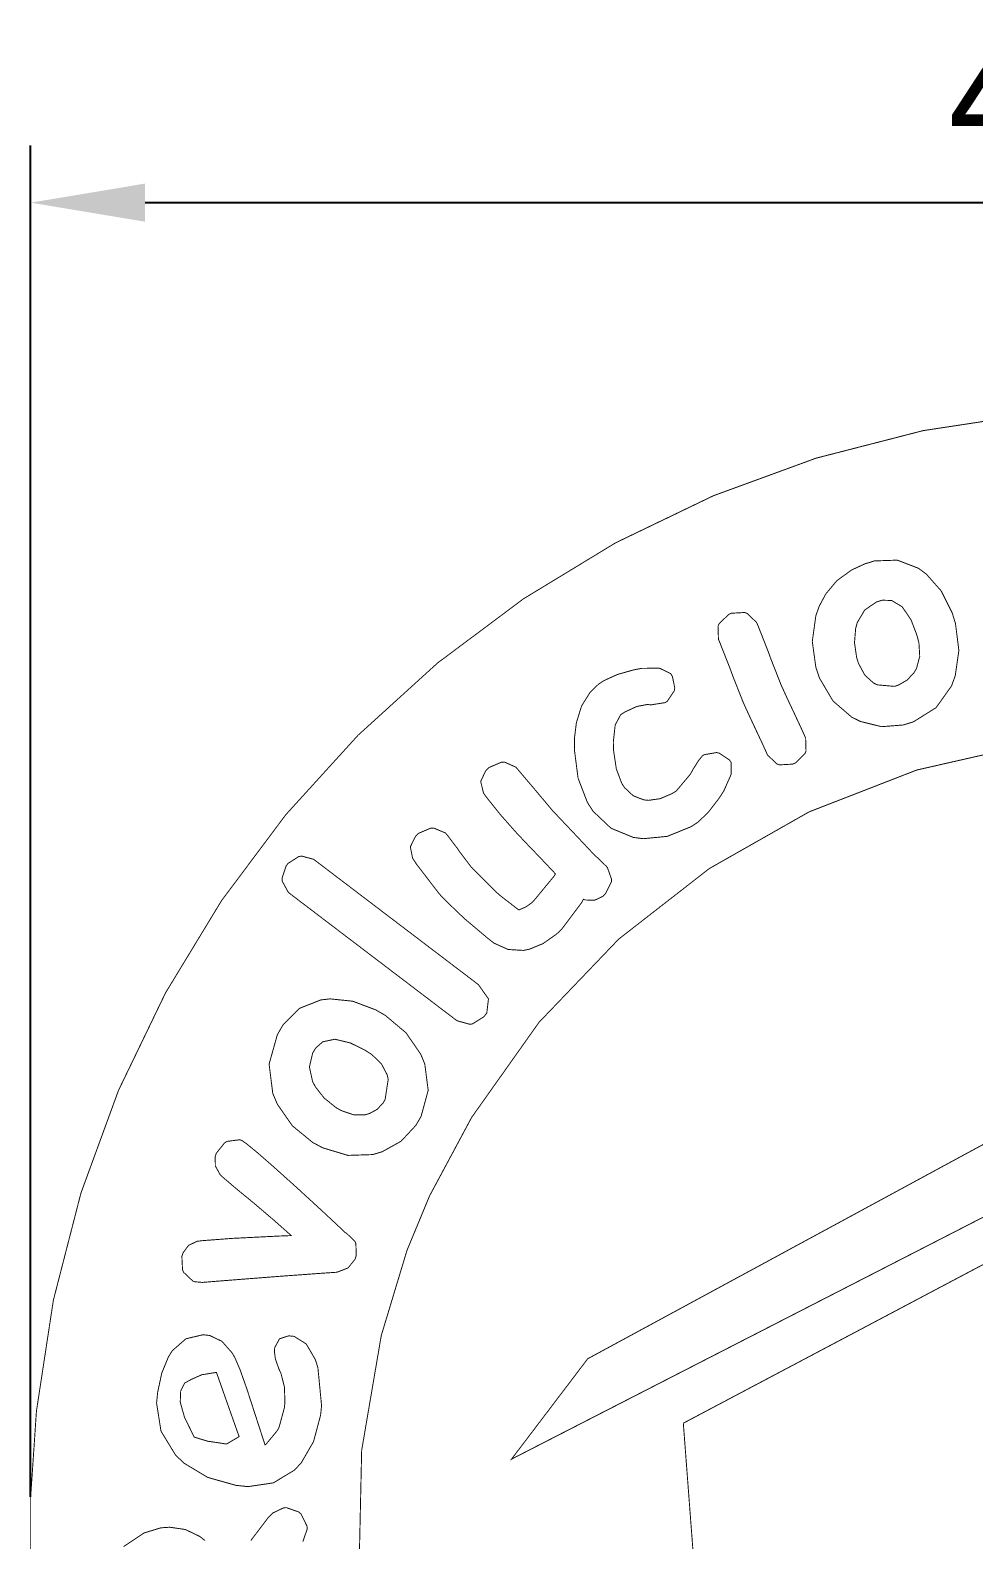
# Model space of a CAD drawing. Header units: millimetres. Extents: x -43 to 117, y -15 to 42.
# Drawn here: x 68.44 to 89.05, y 8.93 to 41.92 of the extents above; entities that cross this region are included whole.
import ezdxf

# ---------------------------------------------------------------- set-up
doc = ezdxf.new("R2010")
doc.units = ezdxf.units.MM
doc.styles.get("Standard").update_dxf_attribs({"font": 'arial.ttf'})
doc.dimstyles.new('ISO-25', dxfattribs={"dimtxt": 2.5, "dimasz": 2.5, "dimexe": 1.25, "dimexo": 0.625, "dimtad": 1, "dimtxsty": 'Standard', "dimcen": 2.5, "dimadec": 0, "dimazin": 0, "dimtfac": 1, "dimtmove": 0, "dimatfit": 3, "dimfxl": 1, "dimarcsym": 0})

# ---------------------------------------------------------------- blocks, each defined once
blk = doc.blocks.new('*D7')
at = {"color": 0, "lineweight": -2, "transparency": 16777216}
for p, q in [((68.451, 9.87), (68.451, 39.398)), ((117.285, 9.87), (117.285, 39.398)), ((70.951, 38.148), (114.785, 38.148))]:
    blk.add_line(p, q, dxfattribs=at)
at = {"color": 0, "transparency": 16777216}
for points in [[(70.951, 38.565), (70.951, 37.731), (68.451, 38.148)], [(114.785, 38.565), (114.785, 37.731), (117.285, 38.148)]]:
    blk.add_solid(points, dxfattribs=at)
at = {"layer": 'Defpoints', "color": 0, "transparency": 16777216}
for p in [(117.285, 38.148), (68.451, 9.245), (117.285, 9.245)]:
    blk.add_point(p, dxfattribs=at)
at = {"color": 0, "transparency": 16777216, "insert": (92.868, 40.276), "char_height": 2.5, "attachment_point": 5}
blk.add_mtext('48,83', dxfattribs=at)

msp = doc.modelspace()

# ---------------------------------------------------------------- linework, layer by layer
at = {"color": 0}
for points in [[(68.451, 8.621, 0.0203, 0.0203, 0), (68.451, 9.245, 0.0203, 0.0203, 0), (68.451, 9.87, 0.0203, 0.0203, 0), (68.577, 11.742, 0.0203, 0.0203, 0), (68.947, 14.167, 0.0203, 0.0203, 0), (69.549, 16.507, 0.0203, 0.0203, 0), (70.369, 18.75, 0.0203, 0.0203, 0), (71.398, 20.884, 0.0203, 0.0203, 0), (72.621, 22.898, 0.0203, 0.0203, 0), (74.026, 24.777, 0.0203, 0.0203, 0), (75.602, 26.511, 0.0203, 0.0203, 0), (77.336, 28.087, 0.0203, 0.0203, 0), (79.216, 29.492, 0.0203, 0.0203, 0), (81.229, 30.716, 0.0203, 0.0203, 0), (83.364, 31.744, 0.0203, 0.0203, 0), (85.607, 32.565, 0.0203, 0.0203, 0), (87.947, 33.167, 0.0203, 0.0203, 0), (90.371, 33.536, 0.0203, 0.0203, 0)], [(75.626, 8.366, 0.0203, 0.0203, 0), (75.681, 10.885, 0.0203, 0.0203, 0), (76.109, 13.394, 0.0203, 0.0203, 0), (76.671, 15.256, 0.0203, 0.0203, 0), (76.918, 15.852, 0.0203, 0.0203, 0), (77.165, 16.448, 0.0203, 0.0203, 0), (78.084, 18.162, 0.0203, 0.0203, 0), (79.555, 20.239, 0.0203, 0.0203, 0), (81.298, 22.059, 0.0203, 0.0203, 0), (83.277, 23.6, 0.0203, 0.0203, 0), (85.457, 24.838, 0.0203, 0.0203, 0), (87.806, 25.751, 0.0203, 0.0203, 0), (90.287, 26.316, 0.0203, 0.0203, 0)], [(102.286, 2.027, 0.0203, 0.0203, 0), (103.097, 11.234, 0.0203, 0.0203, 0), (93.042, 16.95, 0.0203, 0.0203, 0), (82.707, 11.48, 0.0203, 0.0203, 0), (83.418, 2.103, 0.0203, 0.0203, 0)], [(73.259, 8.915, 0.0203, 0.0203, 0), (73.642, 9.419, 0.0203, 0.0203, 0), (73.722, 9.498, 0.0203, 0.0203, 0), (73.742, 9.519, 0.0203, 0.0203, 0), (73.979, 9.632, 0.0203, 0.0203, 0), (74.006, 9.633, 0.0203, 0.0203, 0), (74.037, 9.635, 0.0203, 0.0203, 0), (74.309, 9.539, 0.0203, 0.0203, 0), (74.333, 9.517, 0.0203, 0.0203, 0), (74.357, 9.496, 0.0203, 0.0203, 0), (74.487, 9.229, 0.0203, 0.0203, 0), (74.49, 9.197, 0.0203, 0.0203, 0), (74.49, 9.197, 0.0203, 0.0203, 0), (74.492, 9.168, 0.0203, 0.0203, 0), (74.395, 8.889, 0.0203, 0.0203, 0)], [(70.482, 8.784, 0.0203, 0.0203, 0), (70.924, 9.08, 0.0203, 0.0203, 0), (71.294, 9.194, 0.0203, 0.0203, 0), (71.42, 9.202, 0.0203, 0.0203, 0), (71.491, 9.207, 0.0203, 0.0203, 0), (71.83, 9.157, 0.0203, 0.0203, 0), (72.142, 9.007, 0.0203, 0.0203, 0), (72.201, 8.961, 0.0203, 0.0203, 0), (72.259, 8.916, 0.0203, 0.0203, 0)]]:
    msp.add_lwpolyline(points, format="xyseb", dxfattribs=at)
for points in [[(87.611, 26.766, 0.0203, 0.0203, 0), (87.514, 26.736, 0.0203, 0.0203, 0), (87.038, 26.698, 0.0203, 0.0203, 0), (86.576, 26.812, 0.0203, 0.0203, 0), (86.486, 26.857, 0.0203, 0.0203, 0), (86.386, 26.906, 0.0203, 0.0203, 0), (85.977, 27.259, 0.0203, 0.0203, 0), (85.683, 27.756, 0.0203, 0.0203, 0), (85.642, 27.876, 0.0203, 0.0203, 0), (85.603, 27.991, 0.0203, 0.0203, 0), (85.524, 28.56, 0.0203, 0.0203, 0), (85.602, 29.123, 0.0203, 0.0203, 0), (85.641, 29.234, 0.0203, 0.0203, 0), (85.675, 29.328, 0.0203, 0.0203, 0), (85.817, 29.596, 0.0203, 0.0203, 0), (86.065, 29.892, 0.0203, 0.0203, 0), (86.385, 30.123, 0.0203, 0.0203, 0), (86.675, 30.257, 0.0203, 0.0203, 0), (86.776, 30.287, 0.0203, 0.0203, 0), (86.881, 30.32, 0.0203, 0.0203, 0), (87.381, 30.337, 0.0203, 0.0203, 0), (87.846, 30.158, 0.0203, 0.0203, 0), (87.934, 30.092, 0.0203, 0.0203, 0), (88.013, 30.034, 0.0203, 0.0203, 0), (88.341, 29.663, 0.0203, 0.0203, 0), (88.58, 29.184, 0.0203, 0.0203, 0), (88.615, 29.072, 0.0203, 0.0203, 0), (88.652, 28.951, 0.0203, 0.0203, 0), (88.726, 28.365, 0.0203, 0.0203, 0), (88.647, 27.811, 0.0203, 0.0203, 0), (88.608, 27.705, 0.0203, 0.0203, 0), (88.565, 27.587, 0.0203, 0.0203, 0), (88.229, 27.115, 0.0203, 0.0203, 0), (87.734, 26.804, 0.0203, 0.0203, 0), (87.611, 26.766, 0.0203, 0.0203, 0)], [(86.991, 29.443, 0.0203, 0.0203, 0), (86.926, 29.423, 0.0203, 0.0203, 0), (86.67, 29.249, 0.0203, 0.0203, 0), (86.506, 28.972, 0.0203, 0.0203, 0), (86.487, 28.901, 0.0203, 0.0203, 0), (86.471, 28.841, 0.0203, 0.0203, 0), (86.446, 28.532, 0.0203, 0.0203, 0), (86.493, 28.21, 0.0203, 0.0203, 0), (86.514, 28.143, 0.0203, 0.0203, 0), (86.534, 28.08, 0.0203, 0.0203, 0), (86.671, 27.825, 0.0203, 0.0203, 0), (86.861, 27.653, 0.0203, 0.0203, 0), (86.907, 27.63, 0.0203, 0.0203, 0), (86.944, 27.612, 0.0203, 0.0203, 0), (87.317, 27.579, 0.0203, 0.0203, 0), (87.355, 27.591, 0.0203, 0.0203, 0), (87.401, 27.605, 0.0203, 0.0203, 0), (87.597, 27.717, 0.0203, 0.0203, 0), (87.75, 27.883, 0.0203, 0.0203, 0), (87.774, 27.924, 0.0203, 0.0203, 0), (87.801, 27.972, 0.0203, 0.0203, 0), (87.871, 28.235, 0.0203, 0.0203, 0), (87.854, 28.527, 0.0203, 0.0203, 0), (87.838, 28.589, 0.0203, 0.0203, 0), (87.808, 28.701, 0.0203, 0.0203, 0), (87.683, 29.028, 0.0203, 0.0203, 0), (87.49, 29.316, 0.0203, 0.0203, 0), (87.259, 29.455, 0.0203, 0.0203, 0), (87.053, 29.462, 0.0203, 0.0203, 0), (86.991, 29.443, 0.0203, 0.0203, 0)], [(84.859, 27.575, 0.0203, 0.0203, 0), (84.872, 27.547, 0.0203, 0.0203, 0), (84.96, 27.352, 0.0203, 0.0203, 0), (85.083, 27.09, 0.0203, 0.0203, 0), (85.113, 27.027, 0.0203, 0.0203, 0), (85.142, 26.965, 0.0203, 0.0203, 0), (85.265, 26.702, 0.0203, 0.0203, 0), (85.353, 26.508, 0.0203, 0.0203, 0), (85.366, 26.479, 0.0203, 0.0203, 0), (85.379, 26.45, 0.0203, 0.0203, 0), (85.387, 26.166, 0.0203, 0.0203, 0), (85.376, 26.139, 0.0203, 0.0203, 0), (85.365, 26.112, 0.0203, 0.0203, 0), (85.157, 25.907, 0.0203, 0.0203, 0), (85.127, 25.893, 0.0203, 0.0203, 0), (85.097, 25.88, 0.0203, 0.0203, 0), (84.805, 25.864, 0.0203, 0.0203, 0), (84.777, 25.874, 0.0203, 0.0203, 0), (84.749, 25.884, 0.0203, 0.0203, 0), (84.545, 26.081, 0.0203, 0.0203, 0), (84.532, 26.11, 0.0203, 0.0203, 0), (84.52, 26.139, 0.0203, 0.0203, 0), (84.431, 26.334, 0.0203, 0.0203, 0), (84.308, 26.596, 0.0203, 0.0203, 0), (84.279, 26.659, 0.0203, 0.0203, 0), (84.249, 26.722, 0.0203, 0.0203, 0), (84.127, 26.984, 0.0203, 0.0203, 0), (84.038, 27.178, 0.0203, 0.0203, 0), (84.026, 27.207, 0.0203, 0.0203, 0), (84.006, 27.252, 0.0203, 0.0203, 0), (83.781, 27.823, 0.0203, 0.0203, 0), (83.756, 27.892, 0.0203, 0.0203, 0), (83.731, 27.962, 0.0203, 0.0203, 0), (83.506, 28.533, 0.0203, 0.0203, 0), (83.487, 28.578, 0.0203, 0.0203, 0), (83.474, 28.607, 0.0203, 0.0203, 0), (83.465, 28.89, 0.0203, 0.0203, 0), (83.476, 28.918, 0.0203, 0.0203, 0), (83.488, 28.946, 0.0203, 0.0203, 0), (83.696, 29.15, 0.0203, 0.0203, 0), (83.726, 29.163, 0.0203, 0.0203, 0), (83.756, 29.177, 0.0203, 0.0203, 0), (84.047, 29.193, 0.0203, 0.0203, 0), (84.075, 29.182, 0.0203, 0.0203, 0), (84.103, 29.173, 0.0203, 0.0203, 0), (84.307, 28.975, 0.0203, 0.0203, 0), (84.32, 28.946, 0.0203, 0.0203, 0), (84.34, 28.902, 0.0203, 0.0203, 0), (84.564, 28.331, 0.0203, 0.0203, 0), (84.59, 28.261, 0.0203, 0.0203, 0), (84.614, 28.192, 0.0203, 0.0203, 0), (84.839, 27.62, 0.0203, 0.0203, 0), (84.859, 27.575, 0.0203, 0.0203, 0)], [(82.973, 24.576, 0.0203, 0.0203, 0), (82.872, 24.511, 0.0203, 0.0203, 0), (82.357, 24.302, 0.0203, 0.0203, 0), (81.834, 24.251, 0.0203, 0.0203, 0), (81.728, 24.264, 0.0203, 0.0203, 0), (81.615, 24.279, 0.0203, 0.0203, 0), (81.128, 24.479, 0.0203, 0.0203, 0), (80.736, 24.85, 0.0203, 0.0203, 0), (80.672, 24.95, 0.0203, 0.0203, 0), (80.612, 25.042, 0.0203, 0.0203, 0), (80.408, 25.574, 0.0203, 0.0203, 0), (80.327, 26.201, 0.0203, 0.0203, 0), (80.329, 26.341, 0.0203, 0.0203, 0), (80.33, 26.452, 0.0203, 0.0203, 0), (80.371, 26.784, 0.0203, 0.0203, 0), (80.486, 27.154, 0.0203, 0.0203, 0), (80.672, 27.451, 0.0203, 0.0203, 0), (80.859, 27.631, 0.0203, 0.0203, 0), (80.93, 27.676, 0.0203, 0.0203, 0), (80.978, 27.707, 0.0203, 0.0203, 0), (81.268, 27.839, 0.0203, 0.0203, 0), (81.623, 27.939, 0.0203, 0.0203, 0), (81.704, 27.955, 0.0203, 0.0203, 0), (81.803, 27.973, 0.0203, 0.0203, 0), (82.187, 27.976, 0.0203, 0.0203, 0), (82.429, 27.859, 0.0203, 0.0203, 0), (82.455, 27.817, 0.0203, 0.0203, 0), (82.469, 27.795, 0.0203, 0.0203, 0), (82.52, 27.544, 0.0203, 0.0203, 0), (82.515, 27.516, 0.0203, 0.0203, 0), (82.511, 27.487, 0.0203, 0.0203, 0), (82.357, 27.254, 0.0203, 0.0203, 0), (82.331, 27.237, 0.0203, 0.0203, 0), (82.311, 27.224, 0.0203, 0.0203, 0), (82.003, 27.176, 0.0203, 0.0203, 0), (81.961, 27.179, 0.0203, 0.0203, 0), (81.919, 27.183, 0.0203, 0.0203, 0), (81.69, 27.14, 0.0203, 0.0203, 0), (81.432, 27.02, 0.0203, 0.0203, 0), (81.376, 26.984, 0.0203, 0.0203, 0), (81.34, 26.961, 0.0203, 0.0203, 0), (81.219, 26.736, 0.0203, 0.0203, 0), (81.178, 26.363, 0.0203, 0.0203, 0), (81.181, 26.267, 0.0203, 0.0203, 0), (81.184, 26.174, 0.0203, 0.0203, 0), (81.244, 25.775, 0.0203, 0.0203, 0), (81.36, 25.465, 0.0203, 0.0203, 0), (81.391, 25.415, 0.0203, 0.0203, 0), (81.423, 25.367, 0.0203, 0.0203, 0), (81.611, 25.19, 0.0203, 0.0203, 0), (81.843, 25.099, 0.0203, 0.0203, 0), (81.896, 25.094, 0.0203, 0.0203, 0), (81.946, 25.089, 0.0203, 0.0203, 0), (82.203, 25.125, 0.0203, 0.0203, 0), (82.469, 25.24, 0.0203, 0.0203, 0), (82.524, 25.275, 0.0203, 0.0203, 0), (82.555, 25.295, 0.0203, 0.0203, 0), (82.858, 25.657, 0.0203, 0.0203, 0), (82.888, 25.709, 0.0203, 0.0203, 0), (82.917, 25.762, 0.0203, 0.0203, 0), (83.039, 25.957, 0.0203, 0.0203, 0), (83.125, 26.062, 0.0203, 0.0203, 0), (83.137, 26.07, 0.0203, 0.0203, 0), (83.162, 26.086, 0.0203, 0.0203, 0), (83.434, 26.133, 0.0203, 0.0203, 0), (83.464, 26.126, 0.0203, 0.0203, 0), (83.493, 26.12, 0.0203, 0.0203, 0), (83.715, 25.971, 0.0203, 0.0203, 0), (83.73, 25.948, 0.0203, 0.0203, 0), (83.753, 25.912, 0.0203, 0.0203, 0), (83.751, 25.655, 0.0203, 0.0203, 0), (83.593, 25.298, 0.0203, 0.0203, 0), (83.538, 25.211, 0.0203, 0.0203, 0), (83.488, 25.134, 0.0203, 0.0203, 0), (83.247, 24.821, 0.0203, 0.0203, 0), (83.018, 24.605, 0.0203, 0.0203, 0), (82.973, 24.576, 0.0203, 0.0203, 0)], [(79.819, 24.9, 0.0203, 0.0203, 0), (79.843, 24.873, 0.0203, 0.0203, 0), (80.008, 24.698, 0.0203, 0.0203, 0), (80.224, 24.47, 0.0203, 0.0203, 0), (80.276, 24.416, 0.0203, 0.0203, 0), (80.326, 24.362, 0.0203, 0.0203, 0), (80.541, 24.134, 0.0203, 0.0203, 0), (80.705, 23.959, 0.0203, 0.0203, 0), (80.731, 23.931, 0.0203, 0.0203, 0), (80.739, 23.923, 0.0203, 0.0203, 0), (80.863, 23.804, 0.0203, 0.0203, 0), (80.88, 23.789, 0.0203, 0.0203, 0), (80.896, 23.774, 0.0203, 0.0203, 0), (81.019, 23.654, 0.0203, 0.0203, 0), (81.027, 23.646, 0.0203, 0.0203, 0), (81.048, 23.623, 0.0203, 0.0203, 0), (81.14, 23.362, 0.0203, 0.0203, 0), (81.138, 23.332, 0.0203, 0.0203, 0), (81.135, 23.303, 0.0203, 0.0203, 0), (81.004, 23.043, 0.0203, 0.0203, 0), (80.981, 23.021, 0.0203, 0.0203, 0), (80.948, 22.99, 0.0203, 0.0203, 0), (80.767, 22.905, 0.0203, 0.0203, 0), (80.567, 22.912, 0.0203, 0.0203, 0), (80.525, 22.927, 0.0203, 0.0203, 0), (80.491, 22.861, 0.0203, 0.0203, 0), (80.047, 22.269, 0.0203, 0.0203, 0), (79.992, 22.217, 0.0203, 0.0203, 0), (79.935, 22.164, 0.0203, 0.0203, 0), (79.643, 21.959, 0.0203, 0.0203, 0), (79.343, 21.835, 0.0203, 0.0203, 0), (79.282, 21.823, 0.0203, 0.0203, 0), (79.212, 21.81, 0.0203, 0.0203, 0), (78.882, 21.83, 0.0203, 0.0203, 0), (78.575, 21.967, 0.0203, 0.0203, 0), (78.517, 22.011, 0.0203, 0.0203, 0), (78.409, 22.097, 0.0203, 0.0203, 0), (77.917, 22.513, 0.0203, 0.0203, 0), (77.497, 22.916, 0.0203, 0.0203, 0), (77.424, 22.994, 0.0203, 0.0203, 0), (77.375, 23.047, 0.0203, 0.0203, 0), (76.879, 23.694, 0.0203, 0.0203, 0), (76.828, 23.771, 0.0203, 0.0203, 0), (76.794, 23.823, 0.0203, 0.0203, 0), (76.744, 24.072, 0.0203, 0.0203, 0), (76.856, 24.303, 0.0203, 0.0203, 0), (76.902, 24.347, 0.0203, 0.0203, 0), (76.926, 24.369, 0.0203, 0.0203, 0), (77.193, 24.483, 0.0203, 0.0203, 0), (77.223, 24.483, 0.0203, 0.0203, 0), (77.253, 24.484, 0.0203, 0.0203, 0), (77.508, 24.377, 0.0203, 0.0203, 0), (77.529, 24.355, 0.0203, 0.0203, 0), (77.545, 24.338, 0.0203, 0.0203, 0), (77.774, 24.035, 0.0203, 0.0203, 0), (77.803, 23.992, 0.0203, 0.0203, 0), (77.832, 23.95, 0.0203, 0.0203, 0), (78.07, 23.637, 0.0203, 0.0203, 0), (78.088, 23.618, 0.0203, 0.0203, 0), (78.14, 23.562, 0.0203, 0.0203, 0), (78.617, 23.088, 0.0203, 0.0203, 0), (78.661, 23.049, 0.0203, 0.0203, 0), (78.703, 23.011, 0.0203, 0.0203, 0), (79.084, 22.716, 0.0203, 0.0203, 0), (79.117, 22.695, 0.0203, 0.0203, 0), (79.131, 22.7, 0.0203, 0.0203, 0), (79.261, 22.757, 0.0203, 0.0203, 0), (79.273, 22.763, 0.0203, 0.0203, 0), (79.284, 22.77, 0.0203, 0.0203, 0), (79.387, 22.844, 0.0203, 0.0203, 0), (79.396, 22.852, 0.0203, 0.0203, 0), (79.44, 22.894, 0.0203, 0.0203, 0), (79.873, 23.419, 0.0203, 0.0203, 0), (79.915, 23.482, 0.0203, 0.0203, 0), (79.886, 23.512, 0.0203, 0.0203, 0), (79.556, 23.862, 0.0203, 0.0203, 0), (79.519, 23.9, 0.0203, 0.0203, 0), (79.474, 23.946, 0.0203, 0.0203, 0), (79.289, 24.139, 0.0203, 0.0203, 0), (79.156, 24.28, 0.0203, 0.0203, 0), (79.137, 24.3, 0.0203, 0.0203, 0), (79.059, 24.383, 0.0203, 0.0203, 0), (78.717, 24.77, 0.0203, 0.0203, 0), (78.431, 25.126, 0.0203, 0.0203, 0), (78.382, 25.192, 0.0203, 0.0203, 0), (78.343, 25.245, 0.0203, 0.0203, 0), (78.281, 25.501, 0.0203, 0.0203, 0), (78.393, 25.74, 0.0203, 0.0203, 0), (78.442, 25.785, 0.0203, 0.0203, 0), (78.466, 25.808, 0.0203, 0.0203, 0), (78.738, 25.924, 0.0203, 0.0203, 0), (78.769, 25.925, 0.0203, 0.0203, 0), (78.8, 25.926, 0.0203, 0.0203, 0), (79.052, 25.812, 0.0203, 0.0203, 0), (79.072, 25.788, 0.0203, 0.0203, 0), (79.159, 25.685, 0.0203, 0.0203, 0), (79.423, 25.374, 0.0203, 0.0203, 0), (79.664, 25.087, 0.0203, 0.0203, 0), (79.796, 24.929, 0.0203, 0.0203, 0), (79.819, 24.9, 0.0203, 0.0203, 0), (79.819, 24.9, 0.0203, 0.0203, 0)], [(78.954, 10.694, 0.0203, 0.0203, 0), (92.966, 17.884, 0.0203, 0.0203, 0), (106.942, 9.951, 0.0203, 0.0203, 0), (104.649, 12.783, 0.0203, 0.0203, 0), (93.512, 19.284, 0.0203, 0.0203, 0), (93.494, 22.571, 0.0203, 0.0203, 0), (94.676, 22.577, 0.0203, 0.0203, 0), (94.676, 23.596, 0.0203, 0.0203, 0), (93.489, 23.57, 0.0203, 0.0203, 0), (93.452, 25.289, 0.0203, 0.0203, 0), (92.524, 25.286, 0.0203, 0.0203, 0), (92.522, 23.644, 0.0203, 0.0203, 0), (91.423, 23.626, 0.0203, 0.0203, 0), (91.439, 22.599, 0.0203, 0.0203, 0), (92.519, 22.624, 0.0203, 0.0203, 0), (92.517, 19.337, 0.0203, 0.0203, 0), (80.619, 12.888, 0.0203, 0.0203, 0), (78.954, 10.694, 0.0203, 0.0203, 0)], [(78.146, 21.127, 0.0203, 0.0203, 0), (78.229, 21.064, 0.0203, 0.0203, 0), (78.451, 20.752, 0.0203, 0.0203, 0), (78.415, 20.445, 0.0203, 0.0203, 0), (78.369, 20.384, 0.0203, 0.0203, 0), (78.349, 20.359, 0.0203, 0.0203, 0), (78.101, 20.204, 0.0203, 0.0203, 0), (78.072, 20.199, 0.0203, 0.0203, 0), (78.042, 20.196, 0.0203, 0.0203, 0), (77.762, 20.274, 0.0203, 0.0203, 0), (77.736, 20.294, 0.0203, 0.0203, 0), (74.108, 23.055, 0.0203, 0.0203, 0), (74.082, 23.074, 0.0203, 0.0203, 0), (73.945, 23.324, 0.0203, 0.0203, 0), (73.943, 23.355, 0.0203, 0.0203, 0), (73.941, 23.384, 0.0203, 0.0203, 0), (74.031, 23.657, 0.0203, 0.0203, 0), (74.051, 23.683, 0.0203, 0.0203, 0), (74.071, 23.709, 0.0203, 0.0203, 0), (74.309, 23.862, 0.0203, 0.0203, 0), (74.338, 23.866, 0.0203, 0.0203, 0), (74.366, 23.872, 0.0203, 0.0203, 0), (74.634, 23.8, 0.0203, 0.0203, 0), (74.659, 23.78, 0.0203, 0.0203, 0), (78.146, 21.127, 0.0203, 0.0203, 0)], [(76.917, 18.077, 0.0203, 0.0203, 0), (76.866, 17.989, 0.0203, 0.0203, 0), (76.541, 17.639, 0.0203, 0.0203, 0), (76.125, 17.409, 0.0203, 0.0203, 0), (76.029, 17.381, 0.0203, 0.0203, 0), (75.922, 17.349, 0.0203, 0.0203, 0), (75.382, 17.331, 0.0203, 0.0203, 0), (74.829, 17.497, 0.0203, 0.0203, 0), (74.718, 17.557, 0.0203, 0.0203, 0), (74.611, 17.614, 0.0203, 0.0203, 0), (74.166, 17.979, 0.0203, 0.0203, 0), (73.842, 18.446, 0.0203, 0.0203, 0), (73.795, 18.554, 0.0203, 0.0203, 0), (73.74, 18.682, 0.0203, 0.0203, 0), (73.659, 19.325, 0.0203, 0.0203, 0), (73.839, 19.968, 0.0203, 0.0203, 0), (73.914, 20.097, 0.0203, 0.0203, 0), (73.969, 20.193, 0.0203, 0.0203, 0), (74.325, 20.544, 0.0203, 0.0203, 0), (74.787, 20.728, 0.0203, 0.0203, 0), (74.896, 20.74, 0.0203, 0.0203, 0), (74.993, 20.751, 0.0203, 0.0203, 0), (75.487, 20.7, 0.0203, 0.0203, 0), (75.987, 20.511, 0.0203, 0.0203, 0), (76.089, 20.453, 0.0203, 0.0203, 0), (76.199, 20.389, 0.0203, 0.0203, 0), (76.65, 20.009, 0.0203, 0.0203, 0), (76.968, 19.548, 0.0203, 0.0203, 0), (77.012, 19.444, 0.0203, 0.0203, 0), (77.06, 19.327, 0.0203, 0.0203, 0), (77.134, 18.753, 0.0203, 0.0203, 0), (76.981, 18.189, 0.0203, 0.0203, 0), (76.917, 18.077, 0.0203, 0.0203, 0)], [(74.645, 19.623, 0.0203, 0.0203, 0), (74.61, 19.565, 0.0203, 0.0203, 0), (74.54, 19.263, 0.0203, 0.0203, 0), (74.608, 18.948, 0.0203, 0.0203, 0), (74.642, 18.883, 0.0203, 0.0203, 0), (74.671, 18.828, 0.0203, 0.0203, 0), (74.862, 18.584, 0.0203, 0.0203, 0), (75.116, 18.379, 0.0203, 0.0203, 0), (75.177, 18.344, 0.0203, 0.0203, 0), (75.234, 18.311, 0.0203, 0.0203, 0), (75.507, 18.217, 0.0203, 0.0203, 0), (75.765, 18.22, 0.0203, 0.0203, 0), (75.814, 18.235, 0.0203, 0.0203, 0), (75.853, 18.246, 0.0203, 0.0203, 0), (76.02, 18.338, 0.0203, 0.0203, 0), (76.149, 18.476, 0.0203, 0.0203, 0), (76.169, 18.51, 0.0203, 0.0203, 0), (76.193, 18.551, 0.0203, 0.0203, 0), (76.261, 18.992, 0.0203, 0.0203, 0), (76.25, 19.039, 0.0203, 0.0203, 0), (76.238, 19.093, 0.0203, 0.0203, 0), (76.111, 19.334, 0.0203, 0.0203, 0), (75.901, 19.536, 0.0203, 0.0203, 0), (75.846, 19.571, 0.0203, 0.0203, 0), (75.748, 19.633, 0.0203, 0.0203, 0), (75.435, 19.788, 0.0203, 0.0203, 0), (75.097, 19.869, 0.0203, 0.0203, 0), (74.834, 19.814, 0.0203, 0.0203, 0), (74.678, 19.679, 0.0203, 0.0203, 0), (74.645, 19.623, 0.0203, 0.0203, 0)], [(75.328, 15.639, 0.0203, 0.0203, 0), (75.353, 15.628, 0.0203, 0.0203, 0), (75.534, 15.451, 0.0203, 0.0203, 0), (75.544, 15.426, 0.0203, 0.0203, 0), (75.555, 15.403, 0.0203, 0.0203, 0), (75.563, 15.144, 0.0203, 0.0203, 0), (75.554, 15.116, 0.0203, 0.0203, 0), (75.537, 15.063, 0.0203, 0.0203, 0), (75.385, 14.873, 0.0203, 0.0203, 0), (75.144, 14.779, 0.0203, 0.0203, 0), (75.083, 14.774, 0.0203, 0.0203, 0), (74.923, 14.764, 0.0203, 0.0203, 0), (73.887, 14.689, 0.0203, 0.0203, 0), (72.533, 14.583, 0.0203, 0.0203, 0), (72.215, 14.557, 0.0203, 0.0203, 0), (72.197, 14.556, 0.0203, 0.0203, 0), (72.037, 14.57, 0.0203, 0.0203, 0), (72.023, 14.574, 0.0203, 0.0203, 0), (71.995, 14.584, 0.0203, 0.0203, 0), (71.792, 14.776, 0.0203, 0.0203, 0), (71.78, 14.805, 0.0203, 0.0203, 0), (71.768, 14.834, 0.0203, 0.0203, 0), (71.754, 15.126, 0.0203, 0.0203, 0), (71.763, 15.155, 0.0203, 0.0203, 0), (71.778, 15.199, 0.0203, 0.0203, 0), (71.9, 15.366, 0.0203, 0.0203, 0), (72.089, 15.455, 0.0203, 0.0203, 0), (72.137, 15.46, 0.0203, 0.0203, 0), (72.21, 15.469, 0.0203, 0.0203, 0), (72.856, 15.518, 0.0203, 0.0203, 0), (73.879, 15.569, 0.0203, 0.0203, 0), (74.14, 15.579, 0.0203, 0.0203, 0), (74.09, 15.626, 0.0203, 0.0203, 0), (73.756, 15.922, 0.0203, 0.0203, 0), (73.312, 16.3, 0.0203, 0.0203, 0), (73.207, 16.387, 0.0203, 0.0203, 0), (73.172, 16.415, 0.0203, 0.0203, 0), (72.955, 16.593, 0.0203, 0.0203, 0), (72.684, 16.824, 0.0203, 0.0203, 0), (72.622, 16.879, 0.0203, 0.0203, 0), (72.587, 16.914, 0.0203, 0.0203, 0), (72.485, 17.101, 0.0203, 0.0203, 0), (72.482, 17.304, 0.0203, 0.0203, 0), (72.496, 17.347, 0.0203, 0.0203, 0), (72.505, 17.377, 0.0203, 0.0203, 0), (72.687, 17.605, 0.0203, 0.0203, 0), (72.714, 17.621, 0.0203, 0.0203, 0), (72.74, 17.637, 0.0203, 0.0203, 0), (73.017, 17.673, 0.0203, 0.0203, 0), (73.046, 17.663, 0.0203, 0.0203, 0), (73.064, 17.657, 0.0203, 0.0203, 0), (73.156, 17.593, 0.0203, 0.0203, 0), (73.372, 17.418, 0.0203, 0.0203, 0), (73.695, 17.137, 0.0203, 0.0203, 0), (74.017, 16.849, 0.0203, 0.0203, 0), (74.124, 16.753, 0.0203, 0.0203, 0), (74.256, 16.634, 0.0203, 0.0203, 0), (74.819, 16.117, 0.0203, 0.0203, 0), (75.259, 15.706, 0.0203, 0.0203, 0), (75.328, 15.639, 0.0203, 0.0203, 0)], [(74.797, 11.78, 0.0203, 0.0203, 0), (74.783, 11.65, 0.0203, 0.0203, 0), (74.63, 11.078, 0.0203, 0.0203, 0), (74.362, 10.615, 0.0203, 0.0203, 0), (74.291, 10.538, 0.0203, 0.0203, 0), (74.213, 10.454, 0.0203, 0.0203, 0), (73.752, 10.176, 0.0203, 0.0203, 0), (73.198, 10.094, 0.0203, 0.0203, 0), (73.073, 10.107, 0.0203, 0.0203, 0), (72.934, 10.122, 0.0203, 0.0203, 0), (72.319, 10.295, 0.0203, 0.0203, 0), (71.804, 10.605, 0.0203, 0.0203, 0), (71.717, 10.687, 0.0203, 0.0203, 0), (71.619, 10.779, 0.0203, 0.0203, 0), (71.298, 11.305, 0.0203, 0.0203, 0), (71.201, 11.923, 0.0203, 0.0203, 0), (71.216, 12.059, 0.0203, 0.0203, 0), (71.225, 12.155, 0.0203, 0.0203, 0), (71.315, 12.576, 0.0203, 0.0203, 0), (71.459, 12.926, 0.0203, 0.0203, 0), (71.496, 12.986, 0.0203, 0.0203, 0), (71.545, 13.065, 0.0203, 0.0203, 0), (71.844, 13.325, 0.0203, 0.0203, 0), (72.215, 13.412, 0.0203, 0.0203, 0), (72.301, 13.403, 0.0203, 0.0203, 0), (72.361, 13.397, 0.0203, 0.0203, 0), (72.63, 13.268, 0.0203, 0.0203, 0), (72.859, 13.007, 0.0203, 0.0203, 0), (72.898, 12.934, 0.0203, 0.0203, 0), (72.916, 12.902, 0.0203, 0.0203, 0), (73.027, 12.643, 0.0203, 0.0203, 0), (73.164, 12.256, 0.0203, 0.0203, 0), (73.196, 12.159, 0.0203, 0.0203, 0), (73.57, 11.006, 0.0203, 0.0203, 0), (73.601, 11.03, 0.0203, 0.0203, 0), (73.843, 11.324, 0.0203, 0.0203, 0), (73.861, 11.36, 0.0203, 0.0203, 0), (73.879, 11.396, 0.0203, 0.0203, 0), (73.992, 11.814, 0.0203, 0.0203, 0), (73.998, 11.862, 0.0203, 0.0203, 0), (74.005, 11.935, 0.0203, 0.0203, 0), (73.994, 12.272, 0.0203, 0.0203, 0), (73.918, 12.57, 0.0203, 0.0203, 0), (73.893, 12.624, 0.0203, 0.0203, 0), (73.87, 12.672, 0.0203, 0.0203, 0), (73.797, 12.882, 0.0203, 0.0203, 0), (73.774, 13.05, 0.0203, 0.0203, 0), (73.777, 13.077, 0.0203, 0.0203, 0), (73.783, 13.134, 0.0203, 0.0203, 0), (73.886, 13.324, 0.0203, 0.0203, 0), (74.089, 13.389, 0.0203, 0.0203, 0), (74.144, 13.383, 0.0203, 0.0203, 0), (74.206, 13.377, 0.0203, 0.0203, 0), (74.471, 13.211, 0.0203, 0.0203, 0), (74.67, 12.868, 0.0203, 0.0203, 0), (74.7, 12.773, 0.0203, 0.0203, 0), (74.725, 12.693, 0.0203, 0.0203, 0), (74.805, 11.866, 0.0203, 0.0203, 0), (74.797, 11.78, 0.0203, 0.0203, 0)], [(71.728, 12.187, 0.0203, 0.0203, 0), (71.718, 11.942, 0.0203, 0.0203, 0), (71.81, 11.612, 0.0203, 0.0203, 0), (72.023, 11.176, 0.0203, 0.0203, 0), (72.315, 11.087, 0.0203, 0.0203, 0), (72.731, 11.025, 0.0203, 0.0203, 0), (73.004, 11.186, 0.0203, 0.0203, 0), (72.509, 12.59, 0.0203, 0.0203, 0), (72.191, 12.539, 0.0203, 0.0203, 0), (71.966, 12.44, 0.0203, 0.0203, 0), (71.814, 12.357, 0.0203, 0.0203, 0), (71.728, 12.187, 0.0203, 0.0203, 0)]]:
    msp.add_lwpolyline(points, format="xyseb", close=True, dxfattribs=at)

# ---------------------------------------------------------------- dimensions: what is measured, and where the dimension line sits
dim = msp.add_linear_dim(base=(117.285, 38.148), p1=(68.451, 9.245), p2=(117.285, 9.245), dimstyle='ISO-25')
dim.commit()
dim.dimension.update_dxf_attribs({"geometry": '*D7', "text_midpoint": (92.868, 40.276)})

doc.saveas('drawing.dxf')
